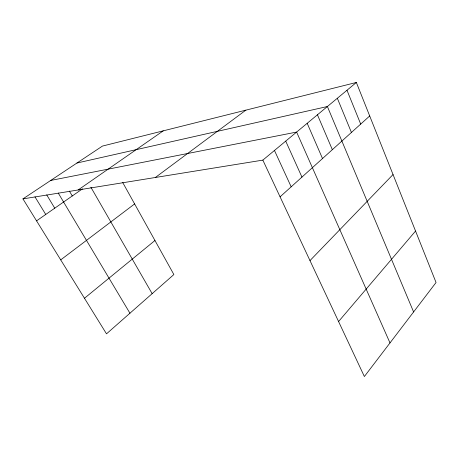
<?xml version="1.0" encoding="UTF-8"?>
<svg xmlns="http://www.w3.org/2000/svg" width="459" height="459" viewBox="0 0 459 459"><rect width="100%" height="100%" fill="white"/><g stroke="black" fill="none" stroke-linecap="round" stroke-linejoin="round"><path stroke-width="0.69" d="M338.57 321.524L415.55 231.055M309.986 260.592L393.042 174.546M280.07 196.836L369.702 115.966M262.846 160.116L356.356 82.471L436.05 282.503L364.371 376.529L262.846 160.116L22.95 198.89L106.505 333.836L173.875 274.545L122.708 182.498M84.473 298.252L154.958 240.505M60.714 259.88L134.625 203.928M155.36 177.49L245.858 110.154M36.554 220.859L82.454 188.873M78.15 189.969L163.255 130.844M22.95 198.89L102.46 146.071L356.356 82.471M76.94 163.025L327.387 106.522L413.599 311.954M50.72 180.444L296.617 132.072L389.995 342.919M34.982 196.865L45.739 214.456M46.743 194.914L54.753 208.179M58.23 193.027L129.937 313.216M69.378 191.07L72.27 195.97M90.865 187.209L152.153 293.662M274.465 150.472L291.184 186.813M285.716 141.125L301.947 177.099M307.191 123.299L322.516 158.539M317.439 114.784L332.345 149.674M337.336 98.266L351.428 132.45M346.987 90.251L360.699 124.085"/></g></svg>
